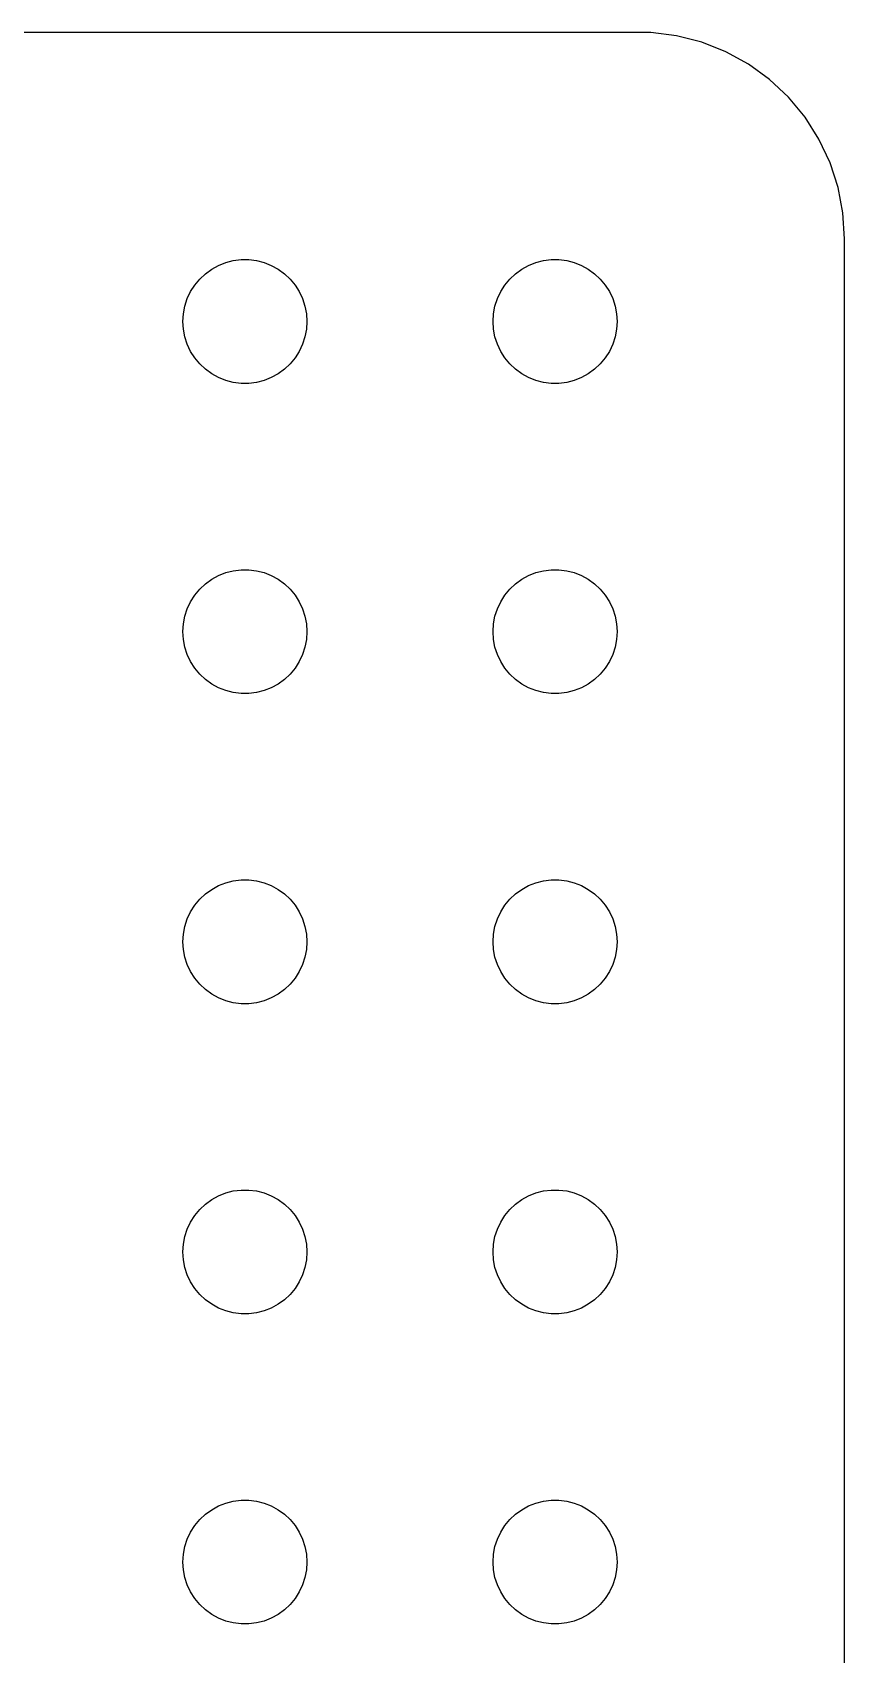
# Model space of a CAD drawing. Header units: metres. Extents: x -74 to 74, y -37 to 37.
# Drawn here: x 54.86 to 74.5, y -2.24 to 36.99 of the extents above; entities that cross this region are included whole.
import ezdxf

# ---------------------------------------------------------------- set-up
doc = ezdxf.new("R2010")
doc.units = ezdxf.units.M

msp = doc.modelspace()

# ---------------------------------------------------------------- linework, layer by layer
for p, q in [((69.8139, 36.9901), (-69.8139, 36.9901)), ((70.4369, 36.9114), (69.8139, 36.9901)), ((71.0451, 36.7553), (70.4369, 36.9114)), ((71.6289, 36.5241), (71.0451, 36.7553)), ((72.1791, 36.2216), (71.6289, 36.5241)), ((72.6871, 35.8526), (72.1791, 36.2216)), ((73.1448, 35.4227), (72.6871, 35.8526)), ((73.5451, 34.9389), (73.1448, 35.4227)), ((73.8815, 34.4088), (73.5451, 34.9389)), ((74.1489, 33.8406), (73.8815, 34.4088)), ((74.3429, 33.2434), (74.1489, 33.8406)), ((74.4606, 32.6267), (74.3429, 33.2434)), ((74.5, 32), (74.4606, 32.6267)), ((74.5, -32), (74.5, 32)), ((59.3613, 31.3572), (59.5365, 31.4266)), ((59.5365, 31.4266), (59.7189, 31.4734)), ((59.7189, 31.4734), (59.9058, 31.497)), ((59.9058, 31.497), (60.0942, 31.497)), ((60.0942, 31.497), (60.2811, 31.4734)), ((60.2811, 31.4734), (60.4635, 31.4266)), ((60.4635, 31.4266), (60.6387, 31.3572)), ((66.8613, 31.3572), (67.0365, 31.4266)), ((67.0365, 31.4266), (67.2189, 31.4734)), ((67.2189, 31.4734), (67.4058, 31.497)), ((67.4058, 31.497), (67.5942, 31.497)), ((67.5942, 31.497), (67.7811, 31.4734)), ((67.7811, 31.4734), (67.9635, 31.4266)), ((67.9635, 31.4266), (68.1387, 31.3572)), ((58.7865, 30.8817), (58.9065, 31.0268)), ((58.9065, 31.0268), (59.0439, 31.1558)), ((59.0439, 31.1558), (59.1963, 31.2665)), ((59.1963, 31.2665), (59.3613, 31.3572)), ((60.6387, 31.3572), (60.8037, 31.2665)), ((60.8037, 31.2665), (60.9561, 31.1558)), ((60.9561, 31.1558), (61.0934, 31.0268)), ((61.0934, 31.0268), (61.2135, 30.8817)), ((66.2865, 30.8817), (66.4065, 31.0268)), ((66.4065, 31.0268), (66.5439, 31.1558)), ((66.5439, 31.1558), (66.6963, 31.2665)), ((66.6963, 31.2665), (66.8613, 31.3572)), ((68.1387, 31.3572), (68.3037, 31.2665)), ((68.3037, 31.2665), (68.4561, 31.1558)), ((68.4561, 31.1558), (68.5934, 31.0268)), ((68.5934, 31.0268), (68.7135, 30.8817)), ((58.6053, 30.5522), (58.6855, 30.7226)), ((58.6855, 30.7226), (58.7865, 30.8817)), ((61.2135, 30.8817), (61.3145, 30.7226)), ((61.3145, 30.7226), (61.3947, 30.5522)), ((66.1053, 30.5522), (66.1855, 30.7226)), ((66.1855, 30.7226), (66.2865, 30.8817)), ((68.7135, 30.8817), (68.8145, 30.7226)), ((68.8145, 30.7226), (68.8947, 30.5522)), ((58.5118, 30.188), (58.5471, 30.373)), ((58.5471, 30.373), (58.6053, 30.5522)), ((61.3947, 30.5522), (61.4529, 30.373)), ((61.4529, 30.373), (61.4882, 30.188)), ((66.0118, 30.188), (66.0471, 30.373)), ((66.0471, 30.373), (66.1053, 30.5522)), ((68.8947, 30.5522), (68.9529, 30.373)), ((68.9529, 30.373), (68.9882, 30.188)), ((58.5, 30), (58.5118, 30.188)), ((58.5118, 29.812), (58.5, 30)), ((61.4882, 30.188), (61.5, 30)), ((61.5, 30), (61.4882, 29.812)), ((66, 30), (66.0118, 30.188)), ((66.0118, 29.812), (66, 30)), ((68.9882, 30.188), (69, 30)), ((69, 30), (68.9882, 29.812)), ((58.5471, 29.627), (58.5118, 29.812)), ((58.6053, 29.4478), (58.5471, 29.627)), ((58.6855, 29.2774), (58.6053, 29.4478)), ((61.3947, 29.4478), (61.3145, 29.2774)), ((61.4529, 29.627), (61.3947, 29.4478)), ((61.4882, 29.812), (61.4529, 29.627)), ((66.0471, 29.627), (66.0118, 29.812)), ((66.1053, 29.4478), (66.0471, 29.627)), ((66.1855, 29.2774), (66.1053, 29.4478)), ((68.8947, 29.4478), (68.8145, 29.2774)), ((68.9529, 29.627), (68.8947, 29.4478)), ((68.9882, 29.812), (68.9529, 29.627)), ((58.7865, 29.1183), (58.6855, 29.2774)), ((58.9065, 28.9732), (58.7865, 29.1183)), ((61.2135, 29.1183), (61.0934, 28.9732)), ((61.3145, 29.2774), (61.2135, 29.1183)), ((66.2865, 29.1183), (66.1855, 29.2774)), ((66.4065, 28.9732), (66.2865, 29.1183)), ((68.7135, 29.1183), (68.5934, 28.9732)), ((68.8145, 29.2774), (68.7135, 29.1183)), ((59.0439, 28.8442), (58.9065, 28.9732)), ((59.1963, 28.7335), (59.0439, 28.8442)), ((59.3613, 28.6427), (59.1963, 28.7335)), ((59.5365, 28.5734), (59.3613, 28.6427)), ((60.6387, 28.6427), (60.4635, 28.5734)), ((60.8037, 28.7335), (60.6387, 28.6427)), ((60.9561, 28.8442), (60.8037, 28.7335)), ((61.0934, 28.9732), (60.9561, 28.8442)), ((66.5439, 28.8442), (66.4065, 28.9732)), ((66.6963, 28.7335), (66.5439, 28.8442)), ((66.8613, 28.6427), (66.6963, 28.7335)), ((67.0365, 28.5734), (66.8613, 28.6427)), ((68.1387, 28.6427), (67.9635, 28.5734)), ((68.3037, 28.7335), (68.1387, 28.6427)), ((68.4561, 28.8442), (68.3037, 28.7335)), ((68.5934, 28.9732), (68.4561, 28.8442)), ((59.7189, 28.5266), (59.5365, 28.5734)), ((59.9058, 28.503), (59.7189, 28.5266)), ((60.0942, 28.503), (59.9058, 28.503)), ((60.2811, 28.5266), (60.0942, 28.503)), ((60.4635, 28.5734), (60.2811, 28.5266)), ((67.2189, 28.5266), (67.0365, 28.5734)), ((67.4058, 28.503), (67.2189, 28.5266)), ((67.5942, 28.503), (67.4058, 28.503)), ((67.7811, 28.5266), (67.5942, 28.503)), ((67.9635, 28.5734), (67.7811, 28.5266)), ((59.5365, 23.9266), (59.7189, 23.9734)), ((59.7189, 23.9734), (59.9058, 23.997)), ((59.9058, 23.997), (60.0942, 23.997)), ((60.0942, 23.997), (60.2811, 23.9734)), ((60.2811, 23.9734), (60.4635, 23.9266)), ((67.0365, 23.9266), (67.2189, 23.9734)), ((67.2189, 23.9734), (67.4058, 23.997)), ((67.4058, 23.997), (67.5942, 23.997)), ((67.5942, 23.997), (67.7811, 23.9734)), ((67.7811, 23.9734), (67.9635, 23.9266)), ((58.9065, 23.5268), (59.0439, 23.6558)), ((59.0439, 23.6558), (59.1963, 23.7665)), ((59.1963, 23.7665), (59.3613, 23.8572)), ((59.3613, 23.8572), (59.5365, 23.9266)), ((60.4635, 23.9266), (60.6387, 23.8572)), ((60.6387, 23.8572), (60.8037, 23.7665)), ((60.8037, 23.7665), (60.9561, 23.6558)), ((60.9561, 23.6558), (61.0934, 23.5268)), ((66.4065, 23.5268), (66.5439, 23.6558)), ((66.5439, 23.6558), (66.6963, 23.7665)), ((66.6963, 23.7665), (66.8613, 23.8572)), ((66.8613, 23.8572), (67.0365, 23.9266)), ((67.9635, 23.9266), (68.1387, 23.8572)), ((68.1387, 23.8572), (68.3037, 23.7665)), ((68.3037, 23.7665), (68.4561, 23.6558)), ((68.4561, 23.6558), (68.5934, 23.5268)), ((58.6053, 23.0522), (58.6855, 23.2226)), ((58.6855, 23.2226), (58.7865, 23.3817)), ((58.7865, 23.3817), (58.9065, 23.5268)), ((61.0934, 23.5268), (61.2135, 23.3817)), ((61.2135, 23.3817), (61.3145, 23.2226)), ((61.3145, 23.2226), (61.3947, 23.0522)), ((66.1053, 23.0522), (66.1855, 23.2226)), ((66.1855, 23.2226), (66.2865, 23.3817)), ((66.2865, 23.3817), (66.4065, 23.5268)), ((68.5934, 23.5268), (68.7135, 23.3817)), ((68.7135, 23.3817), (68.8145, 23.2226)), ((68.8145, 23.2226), (68.8947, 23.0522)), ((58.5118, 22.688), (58.5471, 22.873)), ((58.5471, 22.873), (58.6053, 23.0522)), ((61.3947, 23.0522), (61.4529, 22.873)), ((61.4529, 22.873), (61.4882, 22.688)), ((66.0118, 22.688), (66.0471, 22.873)), ((66.0471, 22.873), (66.1053, 23.0522)), ((68.8947, 23.0522), (68.9529, 22.873)), ((68.9529, 22.873), (68.9882, 22.688)), ((58.5, 22.5), (58.5118, 22.688)), ((58.5118, 22.312), (58.5, 22.5)), ((61.4882, 22.688), (61.5, 22.5)), ((61.5, 22.5), (61.4882, 22.312)), ((66, 22.5), (66.0118, 22.688)), ((66.0118, 22.312), (66, 22.5)), ((68.9882, 22.688), (69, 22.5)), ((69, 22.5), (68.9882, 22.312)), ((58.5471, 22.127), (58.5118, 22.312)), ((58.6053, 21.9478), (58.5471, 22.127)), ((61.4529, 22.127), (61.3947, 21.9478)), ((61.4882, 22.312), (61.4529, 22.127)), ((66.0471, 22.127), (66.0118, 22.312)), ((66.1053, 21.9478), (66.0471, 22.127)), ((68.9529, 22.127), (68.8947, 21.9478)), ((68.9882, 22.312), (68.9529, 22.127)), ((58.6855, 21.7774), (58.6053, 21.9478)), ((58.7865, 21.6183), (58.6855, 21.7774)), ((58.9065, 21.4732), (58.7865, 21.6183)), ((61.2135, 21.6183), (61.0934, 21.4732)), ((61.3145, 21.7774), (61.2135, 21.6183)), ((61.3947, 21.9478), (61.3145, 21.7774)), ((66.1855, 21.7774), (66.1053, 21.9478)), ((66.2865, 21.6183), (66.1855, 21.7774)), ((66.4065, 21.4732), (66.2865, 21.6183)), ((68.7135, 21.6183), (68.5934, 21.4732)), ((68.8145, 21.7774), (68.7135, 21.6183)), ((68.8947, 21.9478), (68.8145, 21.7774)), ((59.0439, 21.3442), (58.9065, 21.4732)), ((59.1963, 21.2335), (59.0439, 21.3442)), ((59.3613, 21.1427), (59.1963, 21.2335)), ((60.8037, 21.2335), (60.6387, 21.1427)), ((60.9561, 21.3442), (60.8037, 21.2335)), ((61.0934, 21.4732), (60.9561, 21.3442)), ((66.5439, 21.3442), (66.4065, 21.4732)), ((66.6963, 21.2335), (66.5439, 21.3442)), ((66.8613, 21.1427), (66.6963, 21.2335)), ((68.3037, 21.2335), (68.1387, 21.1427)), ((68.4561, 21.3442), (68.3037, 21.2335)), ((68.5934, 21.4732), (68.4561, 21.3442)), ((59.5365, 21.0734), (59.3613, 21.1427)), ((59.7189, 21.0266), (59.5365, 21.0734)), ((59.9058, 21.003), (59.7189, 21.0266)), ((60.0942, 21.003), (59.9058, 21.003)), ((60.2811, 21.0266), (60.0942, 21.003)), ((60.4635, 21.0734), (60.2811, 21.0266)), ((60.6387, 21.1427), (60.4635, 21.0734)), ((67.0365, 21.0734), (66.8613, 21.1427)), ((67.2189, 21.0266), (67.0365, 21.0734)), ((67.4058, 21.003), (67.2189, 21.0266)), ((67.5942, 21.003), (67.4058, 21.003)), ((67.7811, 21.0266), (67.5942, 21.003)), ((67.9635, 21.0734), (67.7811, 21.0266)), ((68.1387, 21.1427), (67.9635, 21.0734)), ((59.7189, 16.4734), (59.9058, 16.497)), ((59.9058, 16.497), (60.0942, 16.497)), ((60.0942, 16.497), (60.2811, 16.4734)), ((67.2189, 16.4734), (67.4058, 16.497)), ((67.4058, 16.497), (67.5942, 16.497)), ((67.5942, 16.497), (67.7811, 16.4734)), ((58.9065, 16.0268), (59.0439, 16.1558)), ((59.0439, 16.1558), (59.1963, 16.2665)), ((59.1963, 16.2665), (59.3613, 16.3572)), ((59.3613, 16.3572), (59.5365, 16.4266)), ((59.5365, 16.4266), (59.7189, 16.4734)), ((60.2811, 16.4734), (60.4635, 16.4266)), ((60.4635, 16.4266), (60.6387, 16.3572)), ((60.6387, 16.3572), (60.8037, 16.2665)), ((60.8037, 16.2665), (60.9561, 16.1558)), ((60.9561, 16.1558), (61.0934, 16.0268)), ((66.4065, 16.0268), (66.5439, 16.1558)), ((66.5439, 16.1558), (66.6963, 16.2665)), ((66.6963, 16.2665), (66.8613, 16.3572)), ((66.8613, 16.3572), (67.0365, 16.4266)), ((67.0365, 16.4266), (67.2189, 16.4734)), ((67.7811, 16.4734), (67.9635, 16.4266)), ((67.9635, 16.4266), (68.1387, 16.3572)), ((68.1387, 16.3572), (68.3037, 16.2665)), ((68.3037, 16.2665), (68.4561, 16.1558)), ((68.4561, 16.1558), (68.5934, 16.0268)), ((58.6053, 15.5522), (58.6855, 15.7226)), ((58.6855, 15.7226), (58.7865, 15.8817)), ((58.7865, 15.8817), (58.9065, 16.0268)), ((61.0934, 16.0268), (61.2135, 15.8817)), ((61.2135, 15.8817), (61.3145, 15.7226)), ((61.3145, 15.7226), (61.3947, 15.5522)), ((66.1053, 15.5522), (66.1855, 15.7226)), ((66.1855, 15.7226), (66.2865, 15.8817)), ((66.2865, 15.8817), (66.4065, 16.0268)), ((68.5934, 16.0268), (68.7135, 15.8817)), ((68.7135, 15.8817), (68.8145, 15.7226)), ((68.8145, 15.7226), (68.8947, 15.5522)), ((58.5118, 15.188), (58.5471, 15.373)), ((58.5471, 15.373), (58.6053, 15.5522)), ((61.3947, 15.5522), (61.4529, 15.373)), ((61.4529, 15.373), (61.4882, 15.188)), ((66.0118, 15.188), (66.0471, 15.373)), ((66.0471, 15.373), (66.1053, 15.5522)), ((68.8947, 15.5522), (68.9529, 15.373)), ((68.9529, 15.373), (68.9882, 15.188)), ((58.5, 15), (58.5118, 15.188)), ((58.5118, 14.812), (58.5, 15)), ((61.4882, 15.188), (61.5, 15)), ((61.5, 15), (61.4882, 14.812)), ((66, 15), (66.0118, 15.188)), ((66.0118, 14.812), (66, 15)), ((68.9882, 15.188), (69, 15)), ((69, 15), (68.9882, 14.812)), ((58.5471, 14.627), (58.5118, 14.812)), ((58.6053, 14.4478), (58.5471, 14.627)), ((61.4529, 14.627), (61.3947, 14.4478)), ((61.4882, 14.812), (61.4529, 14.627)), ((66.0471, 14.627), (66.0118, 14.812)), ((66.1053, 14.4478), (66.0471, 14.627)), ((68.9529, 14.627), (68.8947, 14.4478)), ((68.9882, 14.812), (68.9529, 14.627)), ((58.6855, 14.2774), (58.6053, 14.4478)), ((58.7865, 14.1183), (58.6855, 14.2774)), ((61.3145, 14.2774), (61.2135, 14.1183)), ((61.3947, 14.4478), (61.3145, 14.2774)), ((66.1855, 14.2774), (66.1053, 14.4478)), ((66.2865, 14.1183), (66.1855, 14.2774)), ((68.8145, 14.2774), (68.7135, 14.1183)), ((68.8947, 14.4478), (68.8145, 14.2774)), ((58.9065, 13.9732), (58.7865, 14.1183)), ((59.0439, 13.8442), (58.9065, 13.9732)), ((59.1963, 13.7335), (59.0439, 13.8442)), ((59.3613, 13.6427), (59.1963, 13.7335)), ((60.8037, 13.7335), (60.6387, 13.6427)), ((60.9561, 13.8442), (60.8037, 13.7335)), ((61.0934, 13.9732), (60.9561, 13.8442)), ((61.2135, 14.1183), (61.0934, 13.9732)), ((66.4065, 13.9732), (66.2865, 14.1183)), ((66.5439, 13.8442), (66.4065, 13.9732)), ((66.6963, 13.7335), (66.5439, 13.8442)), ((66.8613, 13.6427), (66.6963, 13.7335)), ((68.3037, 13.7335), (68.1387, 13.6427)), ((68.4561, 13.8442), (68.3037, 13.7335)), ((68.5934, 13.9732), (68.4561, 13.8442)), ((68.7135, 14.1183), (68.5934, 13.9732)), ((59.5365, 13.5734), (59.3613, 13.6427)), ((59.7189, 13.5266), (59.5365, 13.5734)), ((59.9058, 13.5029), (59.7189, 13.5266)), ((60.0942, 13.5029), (59.9058, 13.5029)), ((60.2811, 13.5266), (60.0942, 13.5029)), ((60.4635, 13.5734), (60.2811, 13.5266)), ((60.6387, 13.6427), (60.4635, 13.5734)), ((67.0365, 13.5734), (66.8613, 13.6427)), ((67.2189, 13.5266), (67.0365, 13.5734)), ((67.4058, 13.5029), (67.2189, 13.5266)), ((67.5942, 13.5029), (67.4058, 13.5029)), ((67.7811, 13.5266), (67.5942, 13.5029)), ((67.9635, 13.5734), (67.7811, 13.5266)), ((68.1387, 13.6427), (67.9635, 13.5734)), ((58.9065, 8.52681), (59.0439, 8.65576)), ((59.0439, 8.65576), (59.1963, 8.76648)), ((59.1963, 8.76648), (59.3613, 8.85724)), ((59.3613, 8.85724), (59.5365, 8.92657)), ((59.5365, 8.92657), (59.7189, 8.97342)), ((59.7189, 8.97342), (59.9058, 8.99704)), ((59.9058, 8.99704), (60.0942, 8.99704)), ((60.0942, 8.99704), (60.2811, 8.97342)), ((60.2811, 8.97342), (60.4635, 8.92657)), ((60.4635, 8.92657), (60.6387, 8.85724)), ((60.6387, 8.85724), (60.8037, 8.76648)), ((60.8037, 8.76648), (60.9561, 8.65576)), ((60.9561, 8.65576), (61.0934, 8.52681)), ((66.4065, 8.52681), (66.5439, 8.65576)), ((66.5439, 8.65576), (66.6963, 8.76648)), ((66.6963, 8.76648), (66.8613, 8.85724)), ((66.8613, 8.85724), (67.0365, 8.92657)), ((67.0365, 8.92657), (67.2189, 8.97342)), ((67.2189, 8.97342), (67.4058, 8.99704)), ((67.4058, 8.99704), (67.5942, 8.99704)), ((67.5942, 8.99704), (67.7811, 8.97342)), ((67.7811, 8.97342), (67.9635, 8.92657)), ((67.9635, 8.92657), (68.1387, 8.85724)), ((68.1387, 8.85724), (68.3037, 8.76648)), ((68.3037, 8.76648), (68.4561, 8.65576)), ((68.4561, 8.65576), (68.5934, 8.52681)), ((58.6855, 8.22263), (58.7865, 8.38167)), ((58.7865, 8.38167), (58.9065, 8.52681)), ((61.0934, 8.52681), (61.2135, 8.38167)), ((61.2135, 8.38167), (61.3145, 8.22263)), ((66.1855, 8.22263), (66.2865, 8.38167)), ((66.2865, 8.38167), (66.4065, 8.52681)), ((68.5934, 8.52681), (68.7135, 8.38167)), ((68.7135, 8.38167), (68.8145, 8.22263)), ((58.5118, 7.68799), (58.5471, 7.87303)), ((58.5471, 7.87303), (58.6053, 8.05219)), ((58.6053, 8.05219), (58.6855, 8.22263)), ((61.3145, 8.22263), (61.3947, 8.05219)), ((61.3947, 8.05219), (61.4529, 7.87303)), ((61.4529, 7.87303), (61.4882, 7.68799)), ((66.0118, 7.68799), (66.0471, 7.87303)), ((66.0471, 7.87303), (66.1053, 8.05219)), ((66.1053, 8.05219), (66.1855, 8.22263)), ((68.8145, 8.22263), (68.8947, 8.05219)), ((68.8947, 8.05219), (68.9529, 7.87303)), ((68.9529, 7.87303), (68.9882, 7.68799)), ((58.5, 7.5), (58.5118, 7.68799)), ((58.5118, 7.312), (58.5, 7.5)), ((61.4882, 7.68799), (61.5, 7.5)), ((61.5, 7.5), (61.4882, 7.312)), ((66, 7.5), (66.0118, 7.68799)), ((66.0118, 7.312), (66, 7.5)), ((68.9882, 7.68799), (69, 7.5)), ((69, 7.5), (68.9882, 7.312)), ((58.5471, 7.12695), (58.5118, 7.312)), ((58.6053, 6.9478), (58.5471, 7.12695)), ((61.4529, 7.12695), (61.3947, 6.9478)), ((61.4882, 7.312), (61.4529, 7.12695)), ((66.0471, 7.12695), (66.0118, 7.312)), ((66.1053, 6.9478), (66.0471, 7.12695)), ((68.9529, 7.12695), (68.8947, 6.9478)), ((68.9882, 7.312), (68.9529, 7.12695)), ((58.6855, 6.77736), (58.6053, 6.9478)), ((58.7865, 6.61832), (58.6855, 6.77736)), ((61.3145, 6.77736), (61.2135, 6.61832)), ((61.3947, 6.9478), (61.3145, 6.77736)), ((66.1855, 6.77736), (66.1053, 6.9478)), ((66.2865, 6.61832), (66.1855, 6.77736)), ((68.8145, 6.77736), (68.7135, 6.61832)), ((68.8947, 6.9478), (68.8145, 6.77736)), ((58.9065, 6.47318), (58.7865, 6.61832)), ((59.0439, 6.34422), (58.9065, 6.47318)), ((59.1963, 6.23351), (59.0439, 6.34422)), ((60.9561, 6.34422), (60.8037, 6.23351)), ((61.0934, 6.47318), (60.9561, 6.34422)), ((61.2135, 6.61832), (61.0934, 6.47318)), ((66.4065, 6.47318), (66.2865, 6.61832)), ((66.5439, 6.34422), (66.4065, 6.47318)), ((66.6963, 6.23351), (66.5439, 6.34422)), ((68.4561, 6.34422), (68.3037, 6.23351)), ((68.5934, 6.47318), (68.4561, 6.34422)), ((68.7135, 6.61832), (68.5934, 6.47318)), ((59.3613, 6.14275), (59.1963, 6.23351)), ((59.5365, 6.07341), (59.3613, 6.14275)), ((59.7189, 6.02657), (59.5365, 6.07341)), ((59.9058, 6.00294), (59.7189, 6.02657)), ((60.0942, 6.00294), (59.9058, 6.00294)), ((60.2811, 6.02657), (60.0942, 6.00294)), ((60.4635, 6.07341), (60.2811, 6.02657)), ((60.6387, 6.14275), (60.4635, 6.07341)), ((60.8037, 6.23351), (60.6387, 6.14275)), ((66.8613, 6.14275), (66.6963, 6.23351)), ((67.0365, 6.07341), (66.8613, 6.14275)), ((67.2189, 6.02657), (67.0365, 6.07341)), ((67.4058, 6.00294), (67.2189, 6.02657)), ((67.5942, 6.00294), (67.4058, 6.00294)), ((67.7811, 6.02657), (67.5942, 6.00294)), ((67.9635, 6.07341), (67.7811, 6.02657)), ((68.1387, 6.14275), (67.9635, 6.07341)), ((68.3037, 6.23351), (68.1387, 6.14275)), ((59.0439, 1.15576), (59.1963, 1.26648)), ((59.1963, 1.26648), (59.3613, 1.35724)), ((59.3613, 1.35724), (59.5365, 1.42657)), ((59.5365, 1.42657), (59.7189, 1.47342)), ((59.7189, 1.47342), (59.9058, 1.49704)), ((59.9058, 1.49704), (60.0942, 1.49704)), ((60.0942, 1.49704), (60.2811, 1.47342)), ((60.2811, 1.47342), (60.4635, 1.42657)), ((60.4635, 1.42657), (60.6387, 1.35724)), ((60.6387, 1.35724), (60.8037, 1.26648)), ((60.8037, 1.26648), (60.9561, 1.15576)), ((66.5439, 1.15576), (66.6963, 1.26648)), ((66.6963, 1.26648), (66.8613, 1.35724)), ((66.8613, 1.35724), (67.0365, 1.42657)), ((67.0365, 1.42657), (67.2189, 1.47342)), ((67.2189, 1.47342), (67.4058, 1.49704)), ((67.4058, 1.49704), (67.5942, 1.49704)), ((67.5942, 1.49704), (67.7811, 1.47342)), ((67.7811, 1.47342), (67.9635, 1.42657)), ((67.9635, 1.42657), (68.1387, 1.35724)), ((68.1387, 1.35724), (68.3037, 1.26648)), ((68.3037, 1.26648), (68.4561, 1.15576)), ((58.6855, 0.722626), (58.7865, 0.881668)), ((58.7865, 0.881668), (58.9065, 1.02681)), ((58.9065, 1.02681), (59.0439, 1.15576)), ((60.9561, 1.15576), (61.0934, 1.02681)), ((61.0934, 1.02681), (61.2135, 0.881668)), ((61.2135, 0.881668), (61.3145, 0.722626)), ((66.1855, 0.722626), (66.2865, 0.881668)), ((66.2865, 0.881668), (66.4065, 1.02681)), ((66.4065, 1.02681), (66.5439, 1.15576)), ((68.4561, 1.15576), (68.5934, 1.02681)), ((68.5934, 1.02681), (68.7135, 0.881668)), ((68.7135, 0.881668), (68.8145, 0.722626)), ((58.5471, 0.373032), (58.6053, 0.552185)), ((58.6053, 0.552185), (58.6855, 0.722626)), ((61.3145, 0.722626), (61.3947, 0.552185)), ((61.3947, 0.552185), (61.4529, 0.373032)), ((66.0471, 0.373032), (66.1053, 0.552185)), ((66.1053, 0.552185), (66.1855, 0.722626)), ((68.8145, 0.722626), (68.8947, 0.552185)), ((68.8947, 0.552185), (68.9529, 0.373032)), ((58.5, 0), (58.5118, 0.187988)), ((58.5118, -0.187988), (58.5, 0)), ((58.5118, 0.187988), (58.5471, 0.373032)), ((61.4529, 0.373032), (61.4882, 0.187988)), ((61.4882, 0.187988), (61.5, 0)), ((61.5, 0), (61.4882, -0.187988)), ((66, 0), (66.0118, 0.187988)), ((66.0118, -0.187988), (66, 0)), ((66.0118, 0.187988), (66.0471, 0.373032)), ((68.9529, 0.373032), (68.9882, 0.187988)), ((68.9882, 0.187988), (69, 0)), ((69, 0), (68.9882, -0.187988)), ((58.5471, -0.373032), (58.5118, -0.187988)), ((58.6053, -0.552185), (58.5471, -0.373032)), ((61.4529, -0.373032), (61.3947, -0.552185)), ((61.4882, -0.187988), (61.4529, -0.373032)), ((66.0471, -0.373032), (66.0118, -0.187988)), ((66.1053, -0.552185), (66.0471, -0.373032)), ((68.9529, -0.373032), (68.8947, -0.552185)), ((68.9882, -0.187988), (68.9529, -0.373032)), ((58.6855, -0.722626), (58.6053, -0.552185)), ((58.7865, -0.881668), (58.6855, -0.722626)), ((61.3145, -0.722626), (61.2135, -0.881668)), ((61.3947, -0.552185), (61.3145, -0.722626)), ((66.1855, -0.722626), (66.1053, -0.552185)), ((66.2865, -0.881668), (66.1855, -0.722626)), ((68.8145, -0.722626), (68.7135, -0.881668)), ((68.8947, -0.552185), (68.8145, -0.722626)), ((58.9065, -1.02681), (58.7865, -0.881668)), ((59.0439, -1.15576), (58.9065, -1.02681)), ((59.1963, -1.26648), (59.0439, -1.15576)), ((60.9561, -1.15576), (60.8037, -1.26648)), ((61.0934, -1.02681), (60.9561, -1.15576)), ((61.2135, -0.881668), (61.0934, -1.02681)), ((66.4065, -1.02681), (66.2865, -0.881668)), ((66.5439, -1.15576), (66.4065, -1.02681)), ((66.6963, -1.26648), (66.5439, -1.15576)), ((68.4561, -1.15576), (68.3037, -1.26648)), ((68.5934, -1.02681), (68.4561, -1.15576)), ((68.7135, -0.881668), (68.5934, -1.02681)), ((59.3613, -1.35724), (59.1963, -1.26648)), ((59.5365, -1.42657), (59.3613, -1.35724)), ((59.7189, -1.47342), (59.5365, -1.42657)), ((59.9058, -1.49704), (59.7189, -1.47342)), ((60.0942, -1.49704), (59.9058, -1.49704)), ((60.2811, -1.47342), (60.0942, -1.49704)), ((60.4635, -1.42657), (60.2811, -1.47342)), ((60.6387, -1.35724), (60.4635, -1.42657)), ((60.8037, -1.26648), (60.6387, -1.35724)), ((66.8613, -1.35724), (66.6963, -1.26648)), ((67.0365, -1.42657), (66.8613, -1.35724)), ((67.2189, -1.47342), (67.0365, -1.42657)), ((67.4058, -1.49704), (67.2189, -1.47342)), ((67.5942, -1.49704), (67.4058, -1.49704)), ((67.7811, -1.47342), (67.5942, -1.49704)), ((67.9635, -1.42657), (67.7811, -1.47342)), ((68.1387, -1.35724), (67.9635, -1.42657)), ((68.3037, -1.26648), (68.1387, -1.35724))]:
    msp.add_line(p, q)

doc.saveas('drawing.dxf')
